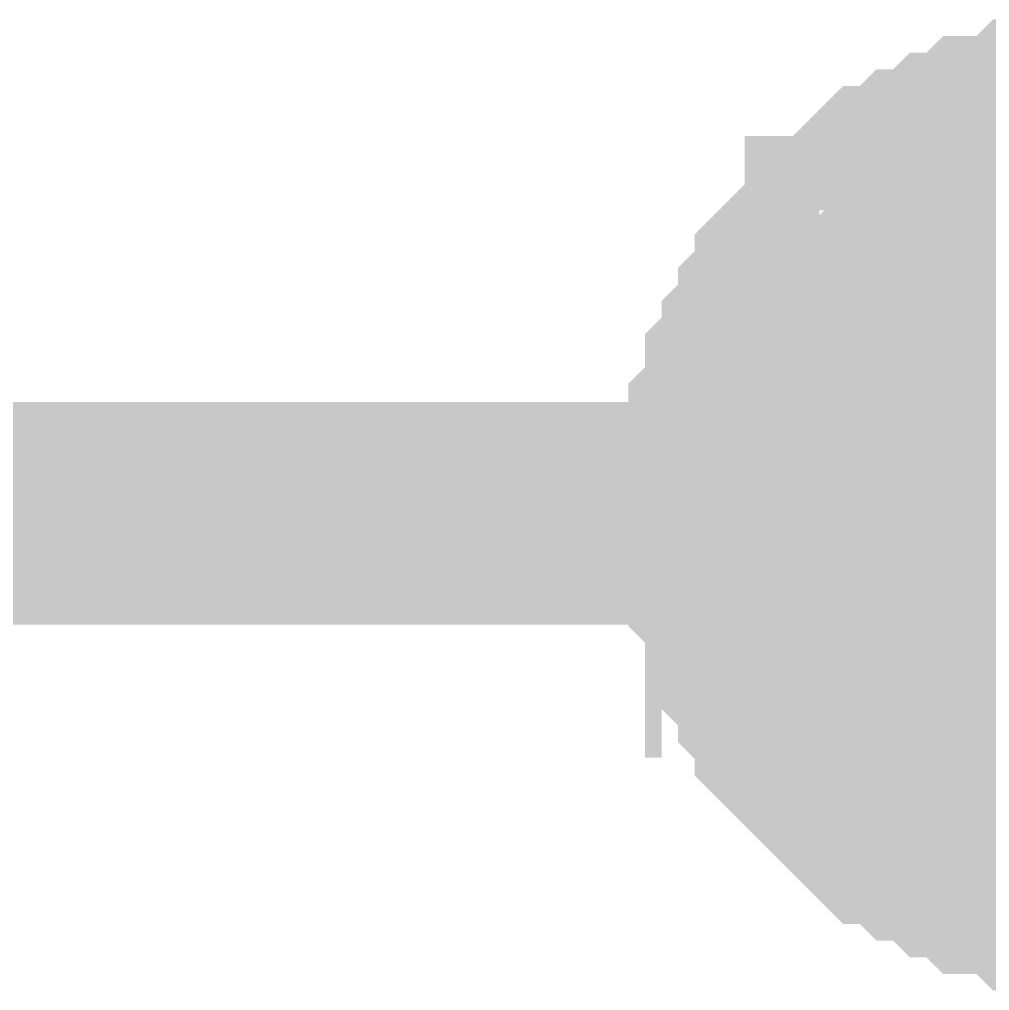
# Model space of a CAD drawing. Header units: inches. Extents: x 0 to 594, y 0 to 420.
# Drawn here: x 536.027 to 537.333, y 191.842 to 193.15 of the extents above; entities that cross this region are included whole.
import ezdxf

# ---------------------------------------------------------------- set-up
doc = ezdxf.new("R2010")
doc.units = ezdxf.units.IN
doc.layers.add('Sheet', color=255, linetype='Continuous')

msp = doc.modelspace()

# ---------------------------------------------------------------- linework, layer by layer
at = {"layer": 'Sheet'}
for points in [[(536.9966, 192.4851, 0.2997, 0.2997, 0), (536.9966, 192.5075, 0.2997, 0.2997, 0), (536.9966, 192.5299, 0.2997, 0.2997, 0), (536.9966, 192.5747, 0.2997, 0.2997, 0), (536.9966, 192.5971, 0.2997, 0.2997, 0), (537.019, 192.6195, 0.2997, 0.2997, 0), (537.019, 192.6419, 0.2997, 0.2997, 0), (537.019, 192.6642, 0.2997, 0.2997, 0), (537.0414, 192.6866, 0.2997, 0.2997, 0), (537.0414, 192.709, 0.2997, 0.2997, 0), (537.0638, 192.7314, 0.2997, 0.2997, 0), (537.0638, 192.7538, 0.2997, 0.2997, 0), (537.0862, 192.7762, 0.2997, 0.2997, 0), (537.0862, 192.7986, 0.2997, 0.2997, 0), (537.1086, 192.821, 0.2997, 0.2997, 0), (537.131, 192.8434, 0.2997, 0.2997, 0), (537.1534, 192.8434, 0.2997, 0.2997, 0), (537.1534, 192.8658, 0.2997, 0.2997, 0), (537.1758, 192.8882, 0.2997, 0.2997, 0), (537.1982, 192.9106, 0.2997, 0.2997, 0), (537.2206, 192.9106, 0.2997, 0.2997, 0), (537.243, 192.933, 0.2997, 0.2997, 0), (537.2654, 192.933, 0.2997, 0.2997, 0), (537.2878, 192.9554, 0.2997, 0.2997, 0), (537.3102, 192.9554, 0.2997, 0.2997, 0), (537.3326, 192.9778, 0.2997, 0.2997, 0), (537.355, 192.9778, 0.2997, 0.2997, 0), (537.3774, 192.9778, 0.2997, 0.2997, 0), (537.3998, 193.0002, 0.2997, 0.2997, 0), (537.4222, 193.0002, 0.2997, 0.2997, 0), (537.467, 193.0002, 0.2997, 0.2997, 0), (537.4894, 193.0002, 0.2997, 0.2997, 0)], [(536.9966, 192.4851, 0.2997, 0.2997, 0), (536.9966, 192.5075, 0.2997, 0.2997, 0), (536.9966, 192.5299, 0.2997, 0.2997, 0), (536.9966, 192.5747, 0.2997, 0.2997, 0), (536.9966, 192.5971, 0.2997, 0.2997, 0), (537.019, 192.6195, 0.2997, 0.2997, 0), (537.019, 192.6419, 0.2997, 0.2997, 0), (537.019, 192.6642, 0.2997, 0.2997, 0), (537.0414, 192.6866, 0.2997, 0.2997, 0), (537.0414, 192.709, 0.2997, 0.2997, 0), (537.0638, 192.7314, 0.2997, 0.2997, 0), (537.0638, 192.7538, 0.2997, 0.2997, 0), (537.0862, 192.7762, 0.2997, 0.2997, 0), (537.0862, 192.7986, 0.2997, 0.2997, 0), (537.1086, 192.821, 0.2997, 0.2997, 0), (537.131, 192.8434, 0.2997, 0.2997, 0), (537.1534, 192.8434, 0.2997, 0.2997, 0), (537.1534, 192.8658, 0.2997, 0.2997, 0), (537.1758, 192.8882, 0.2997, 0.2997, 0), (537.1982, 192.9106, 0.2997, 0.2997, 0), (537.2206, 192.9106, 0.2997, 0.2997, 0), (537.243, 192.933, 0.2997, 0.2997, 0), (537.2654, 192.933, 0.2997, 0.2997, 0), (537.2878, 192.9554, 0.2997, 0.2997, 0), (537.3102, 192.9554, 0.2997, 0.2997, 0), (537.3326, 192.9778, 0.2997, 0.2997, 0), (537.355, 192.9778, 0.2997, 0.2997, 0), (537.3774, 192.9778, 0.2997, 0.2997, 0), (537.3998, 193.0002, 0.2997, 0.2997, 0), (537.4222, 193.0002, 0.2997, 0.2997, 0), (537.467, 193.0002, 0.2997, 0.2997, 0), (537.4894, 193.0002, 0.2997, 0.2997, 0)], [(536.9966, 192.4851, 0.2997, 0.2997, 0), (536.9966, 192.5075, 0.2997, 0.2997, 0), (536.9966, 192.5299, 0.2997, 0.2997, 0), (536.9966, 192.5747, 0.2997, 0.2997, 0), (536.9966, 192.5971, 0.2997, 0.2997, 0), (537.019, 192.6195, 0.2997, 0.2997, 0), (537.019, 192.6419, 0.2997, 0.2997, 0), (537.019, 192.6642, 0.2997, 0.2997, 0), (537.0414, 192.6866, 0.2997, 0.2997, 0), (537.0414, 192.709, 0.2997, 0.2997, 0), (537.0638, 192.7314, 0.2997, 0.2997, 0), (537.0638, 192.7538, 0.2997, 0.2997, 0), (537.0862, 192.7762, 0.2997, 0.2997, 0), (537.0862, 192.7986, 0.2997, 0.2997, 0), (537.1086, 192.821, 0.2997, 0.2997, 0), (537.131, 192.8434, 0.2997, 0.2997, 0), (537.1534, 192.8434, 0.2997, 0.2997, 0), (537.1534, 192.8658, 0.2997, 0.2997, 0), (537.1758, 192.8882, 0.2997, 0.2997, 0), (537.1982, 192.9106, 0.2997, 0.2997, 0), (537.2206, 192.9106, 0.2997, 0.2997, 0), (537.243, 192.933, 0.2997, 0.2997, 0), (537.2654, 192.933, 0.2997, 0.2997, 0), (537.2878, 192.9554, 0.2997, 0.2997, 0), (537.3102, 192.9554, 0.2997, 0.2997, 0), (537.3326, 192.9778, 0.2997, 0.2997, 0), (537.355, 192.9778, 0.2997, 0.2997, 0), (537.3774, 192.9778, 0.2997, 0.2997, 0), (537.3998, 193.0002, 0.2997, 0.2997, 0), (537.4222, 193.0002, 0.2997, 0.2997, 0), (537.467, 193.0002, 0.2997, 0.2997, 0), (537.4894, 193.0002, 0.2997, 0.2997, 0)], [(536.9966, 192.4851, 0.2997, 0.2997, 0), (536.9966, 192.5075, 0.2997, 0.2997, 0), (536.9966, 192.5299, 0.2997, 0.2997, 0), (536.9966, 192.5747, 0.2997, 0.2997, 0), (536.9966, 192.5971, 0.2997, 0.2997, 0), (537.019, 192.6195, 0.2997, 0.2997, 0), (537.019, 192.6419, 0.2997, 0.2997, 0), (537.019, 192.6642, 0.2997, 0.2997, 0), (537.0414, 192.6866, 0.2997, 0.2997, 0), (537.0414, 192.709, 0.2997, 0.2997, 0), (537.0638, 192.7314, 0.2997, 0.2997, 0), (537.0638, 192.7538, 0.2997, 0.2997, 0), (537.0862, 192.7762, 0.2997, 0.2997, 0), (537.0862, 192.7986, 0.2997, 0.2997, 0), (537.1086, 192.821, 0.2997, 0.2997, 0), (537.131, 192.8434, 0.2997, 0.2997, 0), (537.1534, 192.8434, 0.2997, 0.2997, 0), (537.1534, 192.8658, 0.2997, 0.2997, 0), (537.1758, 192.8882, 0.2997, 0.2997, 0), (537.1982, 192.9106, 0.2997, 0.2997, 0), (537.2206, 192.9106, 0.2997, 0.2997, 0), (537.243, 192.933, 0.2997, 0.2997, 0), (537.2654, 192.933, 0.2997, 0.2997, 0), (537.2878, 192.9554, 0.2997, 0.2997, 0), (537.3102, 192.9554, 0.2997, 0.2997, 0), (537.3326, 192.9778, 0.2997, 0.2997, 0), (537.355, 192.9778, 0.2997, 0.2997, 0), (537.3774, 192.9778, 0.2997, 0.2997, 0), (537.3998, 193.0002, 0.2997, 0.2997, 0), (537.4222, 193.0002, 0.2997, 0.2997, 0), (537.467, 193.0002, 0.2997, 0.2997, 0), (537.4894, 193.0002, 0.2997, 0.2997, 0)], [(536.9966, 192.4851, 0.2997, 0.2997, 0), (536.9966, 192.5075, 0.2997, 0.2997, 0), (536.9966, 192.5299, 0.2997, 0.2997, 0), (536.9966, 192.5747, 0.2997, 0.2997, 0), (536.9966, 192.5971, 0.2997, 0.2997, 0), (537.019, 192.6195, 0.2997, 0.2997, 0), (537.019, 192.6419, 0.2997, 0.2997, 0), (537.019, 192.6642, 0.2997, 0.2997, 0), (537.0414, 192.6866, 0.2997, 0.2997, 0), (537.0414, 192.709, 0.2997, 0.2997, 0), (537.0638, 192.7314, 0.2997, 0.2997, 0), (537.0638, 192.7538, 0.2997, 0.2997, 0), (537.0862, 192.7762, 0.2997, 0.2997, 0), (537.0862, 192.7986, 0.2997, 0.2997, 0), (537.1086, 192.821, 0.2997, 0.2997, 0), (537.131, 192.8434, 0.2997, 0.2997, 0), (537.1534, 192.8434, 0.2997, 0.2997, 0), (537.1534, 192.8658, 0.2997, 0.2997, 0), (537.1758, 192.8882, 0.2997, 0.2997, 0), (537.1982, 192.9106, 0.2997, 0.2997, 0), (537.2206, 192.9106, 0.2997, 0.2997, 0), (537.243, 192.933, 0.2997, 0.2997, 0), (537.2654, 192.933, 0.2997, 0.2997, 0), (537.2878, 192.9554, 0.2997, 0.2997, 0), (537.3102, 192.9554, 0.2997, 0.2997, 0), (537.3326, 192.9778, 0.2997, 0.2997, 0), (537.355, 192.9778, 0.2997, 0.2997, 0), (537.3774, 192.9778, 0.2997, 0.2997, 0), (537.3998, 193.0002, 0.2997, 0.2997, 0), (537.4222, 193.0002, 0.2997, 0.2997, 0), (537.467, 193.0002, 0.2997, 0.2997, 0), (537.4894, 193.0002, 0.2997, 0.2997, 0)], [(536.9966, 192.4851, 0.2997, 0.2997, 0), (536.9966, 192.5075, 0.2997, 0.2997, 0), (536.9966, 192.5299, 0.2997, 0.2997, 0), (536.9966, 192.5747, 0.2997, 0.2997, 0), (536.9966, 192.5971, 0.2997, 0.2997, 0), (537.019, 192.6195, 0.2997, 0.2997, 0), (537.019, 192.6419, 0.2997, 0.2997, 0), (537.019, 192.6642, 0.2997, 0.2997, 0), (537.0414, 192.6866, 0.2997, 0.2997, 0), (537.0414, 192.709, 0.2997, 0.2997, 0), (537.0638, 192.7314, 0.2997, 0.2997, 0), (537.0638, 192.7538, 0.2997, 0.2997, 0), (537.0862, 192.7762, 0.2997, 0.2997, 0), (537.0862, 192.7986, 0.2997, 0.2997, 0), (537.1086, 192.821, 0.2997, 0.2997, 0), (537.131, 192.8434, 0.2997, 0.2997, 0), (537.1534, 192.8434, 0.2997, 0.2997, 0), (537.1534, 192.8658, 0.2997, 0.2997, 0), (537.1758, 192.8882, 0.2997, 0.2997, 0), (537.1982, 192.9106, 0.2997, 0.2997, 0), (537.2206, 192.9106, 0.2997, 0.2997, 0), (537.243, 192.933, 0.2997, 0.2997, 0), (537.2654, 192.933, 0.2997, 0.2997, 0), (537.2878, 192.9554, 0.2997, 0.2997, 0), (537.3102, 192.9554, 0.2997, 0.2997, 0), (537.3326, 192.9778, 0.2997, 0.2997, 0), (537.355, 192.9778, 0.2997, 0.2997, 0), (537.3774, 192.9778, 0.2997, 0.2997, 0), (537.3998, 193.0002, 0.2997, 0.2997, 0), (537.4222, 193.0002, 0.2997, 0.2997, 0), (537.467, 193.0002, 0.2997, 0.2997, 0), (537.4894, 193.0002, 0.2997, 0.2997, 0)], [(536.9966, 192.4851, 0.2997, 0.2997, 0), (536.9966, 192.5075, 0.2997, 0.2997, 0), (536.9966, 192.5299, 0.2997, 0.2997, 0), (536.9966, 192.5747, 0.2997, 0.2997, 0), (536.9966, 192.5971, 0.2997, 0.2997, 0), (537.019, 192.6195, 0.2997, 0.2997, 0), (537.019, 192.6419, 0.2997, 0.2997, 0), (537.019, 192.6642, 0.2997, 0.2997, 0), (537.0414, 192.6866, 0.2997, 0.2997, 0), (537.0414, 192.709, 0.2997, 0.2997, 0), (537.0638, 192.7314, 0.2997, 0.2997, 0), (537.0638, 192.7538, 0.2997, 0.2997, 0), (537.0862, 192.7762, 0.2997, 0.2997, 0), (537.0862, 192.7986, 0.2997, 0.2997, 0), (537.1086, 192.821, 0.2997, 0.2997, 0), (537.131, 192.8434, 0.2997, 0.2997, 0), (537.1534, 192.8434, 0.2997, 0.2997, 0), (537.1534, 192.8658, 0.2997, 0.2997, 0), (537.1758, 192.8882, 0.2997, 0.2997, 0), (537.1982, 192.9106, 0.2997, 0.2997, 0), (537.2206, 192.9106, 0.2997, 0.2997, 0), (537.243, 192.933, 0.2997, 0.2997, 0), (537.2654, 192.933, 0.2997, 0.2997, 0), (537.2878, 192.9554, 0.2997, 0.2997, 0), (537.3102, 192.9554, 0.2997, 0.2997, 0), (537.3326, 192.9778, 0.2997, 0.2997, 0), (537.355, 192.9778, 0.2997, 0.2997, 0), (537.3774, 192.9778, 0.2997, 0.2997, 0), (537.3998, 193.0002, 0.2997, 0.2997, 0), (537.4222, 193.0002, 0.2997, 0.2997, 0), (537.467, 193.0002, 0.2997, 0.2997, 0), (537.4894, 193.0002, 0.2997, 0.2997, 0)], [(536.9966, 192.4851, 0.2997, 0.2997, 0), (536.9966, 192.5075, 0.2997, 0.2997, 0), (536.9966, 192.5299, 0.2997, 0.2997, 0), (536.9966, 192.5747, 0.2997, 0.2997, 0), (536.9966, 192.5971, 0.2997, 0.2997, 0), (537.019, 192.6195, 0.2997, 0.2997, 0), (537.019, 192.6419, 0.2997, 0.2997, 0), (537.019, 192.6642, 0.2997, 0.2997, 0), (537.0414, 192.6866, 0.2997, 0.2997, 0), (537.0414, 192.709, 0.2997, 0.2997, 0), (537.0638, 192.7314, 0.2997, 0.2997, 0), (537.0638, 192.7538, 0.2997, 0.2997, 0), (537.0862, 192.7762, 0.2997, 0.2997, 0), (537.0862, 192.7986, 0.2997, 0.2997, 0), (537.1086, 192.821, 0.2997, 0.2997, 0), (537.131, 192.8434, 0.2997, 0.2997, 0), (537.1534, 192.8434, 0.2997, 0.2997, 0), (537.1534, 192.8658, 0.2997, 0.2997, 0), (537.1758, 192.8882, 0.2997, 0.2997, 0), (537.1982, 192.9106, 0.2997, 0.2997, 0), (537.2206, 192.9106, 0.2997, 0.2997, 0), (537.243, 192.933, 0.2997, 0.2997, 0), (537.2654, 192.933, 0.2997, 0.2997, 0), (537.2878, 192.9554, 0.2997, 0.2997, 0), (537.3102, 192.9554, 0.2997, 0.2997, 0), (537.3326, 192.9778, 0.2997, 0.2997, 0), (537.355, 192.9778, 0.2997, 0.2997, 0), (537.3774, 192.9778, 0.2997, 0.2997, 0), (537.3998, 193.0002, 0.2997, 0.2997, 0), (537.4222, 193.0002, 0.2997, 0.2997, 0), (537.467, 193.0002, 0.2997, 0.2997, 0), (537.4894, 193.0002, 0.2997, 0.2997, 0)], [(536.9966, 192.4851, 0.0991, 0.0991, 0), (536.9966, 192.5075, 0.0991, 0.0991, 0), (536.9966, 192.5299, 0.0991, 0.0991, 0), (536.9966, 192.5747, 0.0991, 0.0991, 0), (536.9966, 192.5971, 0.0991, 0.0991, 0), (537.019, 192.6195, 0.0991, 0.0991, 0), (537.019, 192.6419, 0.0991, 0.0991, 0), (537.019, 192.6642, 0.0991, 0.0991, 0), (537.0414, 192.6866, 0.0991, 0.0991, 0), (537.0414, 192.709, 0.0991, 0.0991, 0), (537.0638, 192.7314, 0.0991, 0.0991, 0), (537.0638, 192.7538, 0.0991, 0.0991, 0), (537.0862, 192.7762, 0.0991, 0.0991, 0), (537.0862, 192.7986, 0.0991, 0.0991, 0), (537.1086, 192.821, 0.0991, 0.0991, 0), (537.131, 192.8434, 0.0991, 0.0991, 0), (537.1534, 192.8434, 0.0991, 0.0991, 0), (537.1534, 192.8658, 0.0991, 0.0991, 0), (537.1758, 192.8882, 0.0991, 0.0991, 0), (537.1982, 192.9106, 0.0991, 0.0991, 0), (537.2206, 192.9106, 0.0991, 0.0991, 0), (537.243, 192.933, 0.0991, 0.0991, 0), (537.2654, 192.933, 0.0991, 0.0991, 0), (537.2878, 192.9554, 0.0991, 0.0991, 0), (537.3102, 192.9554, 0.0991, 0.0991, 0), (537.3326, 192.9778, 0.0991, 0.0991, 0), (537.355, 192.9778, 0.0991, 0.0991, 0), (537.3774, 192.9778, 0.0991, 0.0991, 0), (537.3998, 193.0002, 0.0991, 0.0991, 0)], [(536.9966, 192.4851, 0.0991, 0.0991, 0), (536.9966, 192.5075, 0.0991, 0.0991, 0), (536.9966, 192.5299, 0.0991, 0.0991, 0), (536.9966, 192.5747, 0.0991, 0.0991, 0), (536.9966, 192.5971, 0.0991, 0.0991, 0), (537.019, 192.6195, 0.0991, 0.0991, 0), (537.019, 192.6419, 0.0991, 0.0991, 0), (537.019, 192.6642, 0.0991, 0.0991, 0), (537.0414, 192.6866, 0.0991, 0.0991, 0), (537.0414, 192.709, 0.0991, 0.0991, 0), (537.0638, 192.7314, 0.0991, 0.0991, 0), (537.0638, 192.7538, 0.0991, 0.0991, 0), (537.0862, 192.7762, 0.0991, 0.0991, 0), (537.0862, 192.7986, 0.0991, 0.0991, 0), (537.1086, 192.821, 0.0991, 0.0991, 0), (537.131, 192.8434, 0.0991, 0.0991, 0), (537.1534, 192.8434, 0.0991, 0.0991, 0), (537.1534, 192.8658, 0.0991, 0.0991, 0), (537.1758, 192.8882, 0.0991, 0.0991, 0), (537.1982, 192.9106, 0.0991, 0.0991, 0), (537.2206, 192.9106, 0.0991, 0.0991, 0), (537.243, 192.933, 0.0991, 0.0991, 0), (537.2654, 192.933, 0.0991, 0.0991, 0), (537.2878, 192.9554, 0.0991, 0.0991, 0), (537.3102, 192.9554, 0.0991, 0.0991, 0), (537.3326, 192.9778, 0.0991, 0.0991, 0), (537.355, 192.9778, 0.0991, 0.0991, 0), (537.3774, 192.9778, 0.0991, 0.0991, 0), (537.3998, 193.0002, 0.0991, 0.0991, 0)], [(536.9966, 192.4851, 0.0991, 0.0991, 0), (536.9966, 192.5075, 0.0991, 0.0991, 0), (536.9966, 192.5299, 0.0991, 0.0991, 0), (536.9966, 192.5747, 0.0991, 0.0991, 0), (536.9966, 192.5971, 0.0991, 0.0991, 0), (537.019, 192.6195, 0.0991, 0.0991, 0), (537.019, 192.6419, 0.0991, 0.0991, 0), (537.019, 192.6642, 0.0991, 0.0991, 0), (537.0414, 192.6866, 0.0991, 0.0991, 0), (537.0414, 192.709, 0.0991, 0.0991, 0), (537.0638, 192.7314, 0.0991, 0.0991, 0), (537.0638, 192.7538, 0.0991, 0.0991, 0), (537.0862, 192.7762, 0.0991, 0.0991, 0), (537.0862, 192.7986, 0.0991, 0.0991, 0), (537.1086, 192.821, 0.0991, 0.0991, 0), (537.131, 192.8434, 0.0991, 0.0991, 0), (537.1534, 192.8434, 0.0991, 0.0991, 0), (537.1534, 192.8658, 0.0991, 0.0991, 0), (537.1758, 192.8882, 0.0991, 0.0991, 0), (537.1982, 192.9106, 0.0991, 0.0991, 0), (537.2206, 192.9106, 0.0991, 0.0991, 0), (537.243, 192.933, 0.0991, 0.0991, 0), (537.2654, 192.933, 0.0991, 0.0991, 0), (537.2878, 192.9554, 0.0991, 0.0991, 0), (537.3102, 192.9554, 0.0991, 0.0991, 0), (537.3326, 192.9778, 0.0991, 0.0991, 0), (537.355, 192.9778, 0.0991, 0.0991, 0), (537.3774, 192.9778, 0.0991, 0.0991, 0), (537.3998, 193.0002, 0.0991, 0.0991, 0)], [(536.9966, 192.4851, 0.0991, 0.0991, 0), (536.9966, 192.5075, 0.0991, 0.0991, 0), (536.9966, 192.5299, 0.0991, 0.0991, 0), (536.9966, 192.5747, 0.0991, 0.0991, 0), (536.9966, 192.5971, 0.0991, 0.0991, 0), (537.019, 192.6195, 0.0991, 0.0991, 0), (537.019, 192.6419, 0.0991, 0.0991, 0), (537.019, 192.6642, 0.0991, 0.0991, 0), (537.0414, 192.6866, 0.0991, 0.0991, 0), (537.0414, 192.709, 0.0991, 0.0991, 0), (537.0638, 192.7314, 0.0991, 0.0991, 0), (537.0638, 192.7538, 0.0991, 0.0991, 0), (537.0862, 192.7762, 0.0991, 0.0991, 0), (537.0862, 192.7986, 0.0991, 0.0991, 0), (537.1086, 192.821, 0.0991, 0.0991, 0), (537.131, 192.8434, 0.0991, 0.0991, 0), (537.1534, 192.8434, 0.0991, 0.0991, 0), (537.1534, 192.8658, 0.0991, 0.0991, 0), (537.1758, 192.8882, 0.0991, 0.0991, 0), (537.1982, 192.9106, 0.0991, 0.0991, 0), (537.2206, 192.9106, 0.0991, 0.0991, 0), (537.243, 192.933, 0.0991, 0.0991, 0), (537.2654, 192.933, 0.0991, 0.0991, 0), (537.2878, 192.9554, 0.0991, 0.0991, 0), (537.3102, 192.9554, 0.0991, 0.0991, 0), (537.3326, 192.9778, 0.0991, 0.0991, 0), (537.355, 192.9778, 0.0991, 0.0991, 0), (537.3774, 192.9778, 0.0991, 0.0991, 0), (537.3998, 193.0002, 0.0991, 0.0991, 0)], [(536.9966, 192.4851, 0.0991, 0.0991, 0), (536.9966, 192.5075, 0.0991, 0.0991, 0), (536.9966, 192.5299, 0.0991, 0.0991, 0), (536.9966, 192.5747, 0.0991, 0.0991, 0), (536.9966, 192.5971, 0.0991, 0.0991, 0), (537.019, 192.6195, 0.0991, 0.0991, 0), (537.019, 192.6419, 0.0991, 0.0991, 0), (537.019, 192.6642, 0.0991, 0.0991, 0), (537.0414, 192.6866, 0.0991, 0.0991, 0), (537.0414, 192.709, 0.0991, 0.0991, 0), (537.0638, 192.7314, 0.0991, 0.0991, 0), (537.0638, 192.7538, 0.0991, 0.0991, 0), (537.0862, 192.7762, 0.0991, 0.0991, 0), (537.0862, 192.7986, 0.0991, 0.0991, 0), (537.1086, 192.821, 0.0991, 0.0991, 0), (537.131, 192.8434, 0.0991, 0.0991, 0), (537.1534, 192.8434, 0.0991, 0.0991, 0), (537.1534, 192.8658, 0.0991, 0.0991, 0), (537.1758, 192.8882, 0.0991, 0.0991, 0), (537.1982, 192.9106, 0.0991, 0.0991, 0), (537.2206, 192.9106, 0.0991, 0.0991, 0), (537.243, 192.933, 0.0991, 0.0991, 0), (537.2654, 192.933, 0.0991, 0.0991, 0), (537.2878, 192.9554, 0.0991, 0.0991, 0), (537.3102, 192.9554, 0.0991, 0.0991, 0), (537.3326, 192.9778, 0.0991, 0.0991, 0), (537.355, 192.9778, 0.0991, 0.0991, 0), (537.3774, 192.9778, 0.0991, 0.0991, 0), (537.3998, 193.0002, 0.0991, 0.0991, 0)], [(536.9966, 192.4851, 0.0991, 0.0991, 0), (536.9966, 192.5075, 0.0991, 0.0991, 0), (536.9966, 192.5299, 0.0991, 0.0991, 0), (536.9966, 192.5747, 0.0991, 0.0991, 0), (536.9966, 192.5971, 0.0991, 0.0991, 0), (537.019, 192.6195, 0.0991, 0.0991, 0), (537.019, 192.6419, 0.0991, 0.0991, 0), (537.019, 192.6642, 0.0991, 0.0991, 0), (537.0414, 192.6866, 0.0991, 0.0991, 0), (537.0414, 192.709, 0.0991, 0.0991, 0), (537.0638, 192.7314, 0.0991, 0.0991, 0), (537.0638, 192.7538, 0.0991, 0.0991, 0), (537.0862, 192.7762, 0.0991, 0.0991, 0), (537.0862, 192.7986, 0.0991, 0.0991, 0), (537.1086, 192.821, 0.0991, 0.0991, 0), (537.131, 192.8434, 0.0991, 0.0991, 0), (537.1534, 192.8434, 0.0991, 0.0991, 0), (537.1534, 192.8658, 0.0991, 0.0991, 0), (537.1758, 192.8882, 0.0991, 0.0991, 0), (537.1982, 192.9106, 0.0991, 0.0991, 0), (537.2206, 192.9106, 0.0991, 0.0991, 0), (537.243, 192.933, 0.0991, 0.0991, 0), (537.2654, 192.933, 0.0991, 0.0991, 0), (537.2878, 192.9554, 0.0991, 0.0991, 0), (537.3102, 192.9554, 0.0991, 0.0991, 0), (537.3326, 192.9778, 0.0991, 0.0991, 0), (537.355, 192.9778, 0.0991, 0.0991, 0), (537.3774, 192.9778, 0.0991, 0.0991, 0), (537.3998, 193.0002, 0.0991, 0.0991, 0)], [(536.9966, 192.4851, 0.0991, 0.0991, 0), (536.9966, 192.5075, 0.0991, 0.0991, 0), (536.9966, 192.5299, 0.0991, 0.0991, 0), (536.9966, 192.5747, 0.0991, 0.0991, 0), (536.9966, 192.5971, 0.0991, 0.0991, 0), (537.019, 192.6195, 0.0991, 0.0991, 0), (537.019, 192.6419, 0.0991, 0.0991, 0), (537.019, 192.6642, 0.0991, 0.0991, 0), (537.0414, 192.6866, 0.0991, 0.0991, 0), (537.0414, 192.709, 0.0991, 0.0991, 0), (537.0638, 192.7314, 0.0991, 0.0991, 0), (537.0638, 192.7538, 0.0991, 0.0991, 0), (537.0862, 192.7762, 0.0991, 0.0991, 0), (537.0862, 192.7986, 0.0991, 0.0991, 0), (537.1086, 192.821, 0.0991, 0.0991, 0), (537.131, 192.8434, 0.0991, 0.0991, 0), (537.1534, 192.8434, 0.0991, 0.0991, 0), (537.1534, 192.8658, 0.0991, 0.0991, 0), (537.1758, 192.8882, 0.0991, 0.0991, 0), (537.1982, 192.9106, 0.0991, 0.0991, 0), (537.2206, 192.9106, 0.0991, 0.0991, 0), (537.243, 192.933, 0.0991, 0.0991, 0), (537.2654, 192.933, 0.0991, 0.0991, 0), (537.2878, 192.9554, 0.0991, 0.0991, 0), (537.3102, 192.9554, 0.0991, 0.0991, 0), (537.3326, 192.9778, 0.0991, 0.0991, 0), (537.355, 192.9778, 0.0991, 0.0991, 0), (537.3774, 192.9778, 0.0991, 0.0991, 0), (537.3998, 193.0002, 0.0991, 0.0991, 0)], [(536.9966, 192.4851, 0.0991, 0.0991, 0), (536.9966, 192.5075, 0.0991, 0.0991, 0), (536.9966, 192.5299, 0.0991, 0.0991, 0), (536.9966, 192.5747, 0.0991, 0.0991, 0), (536.9966, 192.5971, 0.0991, 0.0991, 0), (537.019, 192.6195, 0.0991, 0.0991, 0), (537.019, 192.6419, 0.0991, 0.0991, 0), (537.019, 192.6642, 0.0991, 0.0991, 0), (537.0414, 192.6866, 0.0991, 0.0991, 0), (537.0414, 192.709, 0.0991, 0.0991, 0), (537.0638, 192.7314, 0.0991, 0.0991, 0), (537.0638, 192.7538, 0.0991, 0.0991, 0), (537.0862, 192.7762, 0.0991, 0.0991, 0), (537.0862, 192.7986, 0.0991, 0.0991, 0), (537.1086, 192.821, 0.0991, 0.0991, 0), (537.131, 192.8434, 0.0991, 0.0991, 0), (537.1534, 192.8434, 0.0991, 0.0991, 0), (537.1534, 192.8658, 0.0991, 0.0991, 0), (537.1758, 192.8882, 0.0991, 0.0991, 0), (537.1982, 192.9106, 0.0991, 0.0991, 0), (537.2206, 192.9106, 0.0991, 0.0991, 0), (537.243, 192.933, 0.0991, 0.0991, 0), (537.2654, 192.933, 0.0991, 0.0991, 0), (537.2878, 192.9554, 0.0991, 0.0991, 0), (537.3102, 192.9554, 0.0991, 0.0991, 0), (537.3326, 192.9778, 0.0991, 0.0991, 0), (537.355, 192.9778, 0.0991, 0.0991, 0), (537.3774, 192.9778, 0.0991, 0.0991, 0), (537.3998, 193.0002, 0.0991, 0.0991, 0)], [(530.0084, 192.4851, 0.2997, 0.2997, 0), (537.5118, 192.4851, 0.2997, 0.2997, 0), (550.01, 192.4851, 0.2997, 0.2997, 0), (562.5081, 192.4851, 0.2997, 0.2997, 0)], [(537.4894, 191.9923, 0.2997, 0.2997, 0), (537.467, 191.9923, 0.2997, 0.2997, 0), (537.4222, 191.9923, 0.2997, 0.2997, 0), (537.3998, 191.9923, 0.2997, 0.2997, 0), (537.3774, 192.0147, 0.2997, 0.2997, 0), (537.355, 192.0147, 0.2997, 0.2997, 0), (537.3326, 192.0147, 0.2997, 0.2997, 0), (537.3102, 192.0371, 0.2997, 0.2997, 0), (537.2878, 192.0371, 0.2997, 0.2997, 0), (537.2654, 192.0595, 0.2997, 0.2997, 0), (537.243, 192.0595, 0.2997, 0.2997, 0), (537.2206, 192.0819, 0.2997, 0.2997, 0), (537.1982, 192.0819, 0.2997, 0.2997, 0), (537.1758, 192.1043, 0.2997, 0.2997, 0), (537.1534, 192.1267, 0.2997, 0.2997, 0), (537.1534, 192.1267, 0.2997, 0.2997, 0), (537.131, 192.1491, 0.2997, 0.2997, 0), (537.1086, 192.1715, 0.2997, 0.2997, 0), (537.0862, 192.1939, 0.2997, 0.2997, 0), (537.0862, 192.2163, 0.2997, 0.2997, 0), (537.0638, 192.2387, 0.2997, 0.2997, 0), (537.0638, 192.2611, 0.2997, 0.2997, 0), (537.0414, 192.2835, 0.2997, 0.2997, 0), (537.0414, 192.3059, 0.2997, 0.2997, 0), (537.019, 192.3059, 0.2997, 0.2997, 0), (537.019, 192.3507, 0.2997, 0.2997, 0), (537.019, 192.3731, 0.2997, 0.2997, 0), (536.9966, 192.3955, 0.2997, 0.2997, 0), (536.9966, 192.4179, 0.2997, 0.2997, 0), (536.9966, 192.4403, 0.2997, 0.2997, 0), (536.9966, 192.4627, 0.2997, 0.2997, 0), (536.9966, 192.4851, 0.2997, 0.2997, 0)], [(536.9966, 192.4851, 0.2997, 0.2997, 0), (536.9966, 192.4851, 0.2997, 0.2997, 0)], [(537.4894, 191.9923, 0.2997, 0.2997, 0), (537.467, 191.9923, 0.2997, 0.2997, 0), (537.4222, 191.9923, 0.2997, 0.2997, 0), (537.3998, 191.9923, 0.2997, 0.2997, 0), (537.3774, 192.0147, 0.2997, 0.2997, 0), (537.355, 192.0147, 0.2997, 0.2997, 0), (537.3326, 192.0147, 0.2997, 0.2997, 0), (537.3102, 192.0371, 0.2997, 0.2997, 0), (537.2878, 192.0371, 0.2997, 0.2997, 0), (537.2654, 192.0595, 0.2997, 0.2997, 0), (537.243, 192.0595, 0.2997, 0.2997, 0), (537.2206, 192.0819, 0.2997, 0.2997, 0), (537.1982, 192.0819, 0.2997, 0.2997, 0), (537.1758, 192.1043, 0.2997, 0.2997, 0), (537.1534, 192.1267, 0.2997, 0.2997, 0), (537.1534, 192.1267, 0.2997, 0.2997, 0), (537.131, 192.1491, 0.2997, 0.2997, 0), (537.1086, 192.1715, 0.2997, 0.2997, 0), (537.0862, 192.1939, 0.2997, 0.2997, 0), (537.0862, 192.2163, 0.2997, 0.2997, 0), (537.0638, 192.2387, 0.2997, 0.2997, 0), (537.0638, 192.2611, 0.2997, 0.2997, 0), (537.0414, 192.2835, 0.2997, 0.2997, 0), (537.0414, 192.3059, 0.2997, 0.2997, 0), (537.019, 192.3059, 0.2997, 0.2997, 0), (537.019, 192.3507, 0.2997, 0.2997, 0), (537.019, 192.3731, 0.2997, 0.2997, 0), (536.9966, 192.3955, 0.2997, 0.2997, 0), (536.9966, 192.4179, 0.2997, 0.2997, 0), (536.9966, 192.4403, 0.2997, 0.2997, 0), (536.9966, 192.4627, 0.2997, 0.2997, 0), (536.9966, 192.4851, 0.2997, 0.2997, 0)], [(536.9966, 192.4851, 0.2997, 0.2997, 0), (536.9966, 192.4851, 0.2997, 0.2997, 0)], [(537.4894, 191.9923, 0.2997, 0.2997, 0), (537.467, 191.9923, 0.2997, 0.2997, 0), (537.4222, 191.9923, 0.2997, 0.2997, 0), (537.3998, 191.9923, 0.2997, 0.2997, 0), (537.3774, 192.0147, 0.2997, 0.2997, 0), (537.355, 192.0147, 0.2997, 0.2997, 0), (537.3326, 192.0147, 0.2997, 0.2997, 0), (537.3102, 192.0371, 0.2997, 0.2997, 0), (537.2878, 192.0371, 0.2997, 0.2997, 0), (537.2654, 192.0595, 0.2997, 0.2997, 0), (537.243, 192.0595, 0.2997, 0.2997, 0), (537.2206, 192.0819, 0.2997, 0.2997, 0), (537.1982, 192.0819, 0.2997, 0.2997, 0), (537.1758, 192.1043, 0.2997, 0.2997, 0), (537.1534, 192.1267, 0.2997, 0.2997, 0), (537.1534, 192.1267, 0.2997, 0.2997, 0), (537.131, 192.1491, 0.2997, 0.2997, 0), (537.1086, 192.1715, 0.2997, 0.2997, 0), (537.0862, 192.1939, 0.2997, 0.2997, 0), (537.0862, 192.2163, 0.2997, 0.2997, 0), (537.0638, 192.2387, 0.2997, 0.2997, 0), (537.0638, 192.2611, 0.2997, 0.2997, 0), (537.0414, 192.2835, 0.2997, 0.2997, 0), (537.0414, 192.3059, 0.2997, 0.2997, 0), (537.019, 192.3059, 0.2997, 0.2997, 0), (537.019, 192.3507, 0.2997, 0.2997, 0), (537.019, 192.3731, 0.2997, 0.2997, 0), (536.9966, 192.3955, 0.2997, 0.2997, 0), (536.9966, 192.4179, 0.2997, 0.2997, 0), (536.9966, 192.4403, 0.2997, 0.2997, 0), (536.9966, 192.4627, 0.2997, 0.2997, 0), (536.9966, 192.4851, 0.2997, 0.2997, 0)], [(536.9966, 192.4851, 0.2997, 0.2997, 0), (536.9966, 192.4851, 0.2997, 0.2997, 0)], [(537.4894, 191.9923, 0.2997, 0.2997, 0), (537.467, 191.9923, 0.2997, 0.2997, 0), (537.4222, 191.9923, 0.2997, 0.2997, 0), (537.3998, 191.9923, 0.2997, 0.2997, 0), (537.3774, 192.0147, 0.2997, 0.2997, 0), (537.355, 192.0147, 0.2997, 0.2997, 0), (537.3326, 192.0147, 0.2997, 0.2997, 0), (537.3102, 192.0371, 0.2997, 0.2997, 0), (537.2878, 192.0371, 0.2997, 0.2997, 0), (537.2654, 192.0595, 0.2997, 0.2997, 0), (537.243, 192.0595, 0.2997, 0.2997, 0), (537.2206, 192.0819, 0.2997, 0.2997, 0), (537.1982, 192.0819, 0.2997, 0.2997, 0), (537.1758, 192.1043, 0.2997, 0.2997, 0), (537.1534, 192.1267, 0.2997, 0.2997, 0), (537.1534, 192.1267, 0.2997, 0.2997, 0), (537.131, 192.1491, 0.2997, 0.2997, 0), (537.1086, 192.1715, 0.2997, 0.2997, 0), (537.0862, 192.1939, 0.2997, 0.2997, 0), (537.0862, 192.2163, 0.2997, 0.2997, 0), (537.0638, 192.2387, 0.2997, 0.2997, 0), (537.0638, 192.2611, 0.2997, 0.2997, 0), (537.0414, 192.2835, 0.2997, 0.2997, 0), (537.0414, 192.3059, 0.2997, 0.2997, 0), (537.019, 192.3059, 0.2997, 0.2997, 0), (537.019, 192.3507, 0.2997, 0.2997, 0), (537.019, 192.3731, 0.2997, 0.2997, 0), (536.9966, 192.3955, 0.2997, 0.2997, 0), (536.9966, 192.4179, 0.2997, 0.2997, 0), (536.9966, 192.4403, 0.2997, 0.2997, 0), (536.9966, 192.4627, 0.2997, 0.2997, 0), (536.9966, 192.4851, 0.2997, 0.2997, 0)], [(536.9966, 192.4851, 0.2997, 0.2997, 0), (536.9966, 192.4851, 0.2997, 0.2997, 0)], [(537.4894, 191.9923, 0.2997, 0.2997, 0), (537.467, 191.9923, 0.2997, 0.2997, 0), (537.4222, 191.9923, 0.2997, 0.2997, 0), (537.3998, 191.9923, 0.2997, 0.2997, 0), (537.3774, 192.0147, 0.2997, 0.2997, 0), (537.355, 192.0147, 0.2997, 0.2997, 0), (537.3326, 192.0147, 0.2997, 0.2997, 0), (537.3102, 192.0371, 0.2997, 0.2997, 0), (537.2878, 192.0371, 0.2997, 0.2997, 0), (537.2654, 192.0595, 0.2997, 0.2997, 0), (537.243, 192.0595, 0.2997, 0.2997, 0), (537.2206, 192.0819, 0.2997, 0.2997, 0), (537.1982, 192.0819, 0.2997, 0.2997, 0), (537.1758, 192.1043, 0.2997, 0.2997, 0), (537.1534, 192.1267, 0.2997, 0.2997, 0), (537.1534, 192.1267, 0.2997, 0.2997, 0), (537.131, 192.1491, 0.2997, 0.2997, 0), (537.1086, 192.1715, 0.2997, 0.2997, 0), (537.0862, 192.1939, 0.2997, 0.2997, 0), (537.0862, 192.2163, 0.2997, 0.2997, 0), (537.0638, 192.2387, 0.2997, 0.2997, 0), (537.0638, 192.2611, 0.2997, 0.2997, 0), (537.0414, 192.2835, 0.2997, 0.2997, 0), (537.0414, 192.3059, 0.2997, 0.2997, 0), (537.019, 192.3059, 0.2997, 0.2997, 0), (537.019, 192.3507, 0.2997, 0.2997, 0), (537.019, 192.3731, 0.2997, 0.2997, 0), (536.9966, 192.3955, 0.2997, 0.2997, 0), (536.9966, 192.4179, 0.2997, 0.2997, 0), (536.9966, 192.4403, 0.2997, 0.2997, 0), (536.9966, 192.4627, 0.2997, 0.2997, 0), (536.9966, 192.4851, 0.2997, 0.2997, 0)], [(536.9966, 192.4851, 0.2997, 0.2997, 0), (536.9966, 192.4851, 0.2997, 0.2997, 0)], [(537.4894, 191.9923, 0.2997, 0.2997, 0), (537.467, 191.9923, 0.2997, 0.2997, 0), (537.4222, 191.9923, 0.2997, 0.2997, 0), (537.3998, 191.9923, 0.2997, 0.2997, 0), (537.3774, 192.0147, 0.2997, 0.2997, 0), (537.355, 192.0147, 0.2997, 0.2997, 0), (537.3326, 192.0147, 0.2997, 0.2997, 0), (537.3102, 192.0371, 0.2997, 0.2997, 0), (537.2878, 192.0371, 0.2997, 0.2997, 0), (537.2654, 192.0595, 0.2997, 0.2997, 0), (537.243, 192.0595, 0.2997, 0.2997, 0), (537.2206, 192.0819, 0.2997, 0.2997, 0), (537.1982, 192.0819, 0.2997, 0.2997, 0), (537.1758, 192.1043, 0.2997, 0.2997, 0), (537.1534, 192.1267, 0.2997, 0.2997, 0), (537.1534, 192.1267, 0.2997, 0.2997, 0), (537.131, 192.1491, 0.2997, 0.2997, 0), (537.1086, 192.1715, 0.2997, 0.2997, 0), (537.0862, 192.1939, 0.2997, 0.2997, 0), (537.0862, 192.2163, 0.2997, 0.2997, 0), (537.0638, 192.2387, 0.2997, 0.2997, 0), (537.0638, 192.2611, 0.2997, 0.2997, 0), (537.0414, 192.2835, 0.2997, 0.2997, 0), (537.0414, 192.3059, 0.2997, 0.2997, 0), (537.019, 192.3059, 0.2997, 0.2997, 0), (537.019, 192.3507, 0.2997, 0.2997, 0), (537.019, 192.3731, 0.2997, 0.2997, 0), (536.9966, 192.3955, 0.2997, 0.2997, 0), (536.9966, 192.4179, 0.2997, 0.2997, 0), (536.9966, 192.4403, 0.2997, 0.2997, 0), (536.9966, 192.4627, 0.2997, 0.2997, 0), (536.9966, 192.4851, 0.2997, 0.2997, 0)], [(536.9966, 192.4851, 0.2997, 0.2997, 0), (536.9966, 192.4851, 0.2997, 0.2997, 0)], [(537.4894, 191.9923, 0.2997, 0.2997, 0), (537.467, 191.9923, 0.2997, 0.2997, 0), (537.4222, 191.9923, 0.2997, 0.2997, 0), (537.3998, 191.9923, 0.2997, 0.2997, 0), (537.3774, 192.0147, 0.2997, 0.2997, 0), (537.355, 192.0147, 0.2997, 0.2997, 0), (537.3326, 192.0147, 0.2997, 0.2997, 0), (537.3102, 192.0371, 0.2997, 0.2997, 0), (537.2878, 192.0371, 0.2997, 0.2997, 0), (537.2654, 192.0595, 0.2997, 0.2997, 0), (537.243, 192.0595, 0.2997, 0.2997, 0), (537.2206, 192.0819, 0.2997, 0.2997, 0), (537.1982, 192.0819, 0.2997, 0.2997, 0), (537.1758, 192.1043, 0.2997, 0.2997, 0), (537.1534, 192.1267, 0.2997, 0.2997, 0), (537.1534, 192.1267, 0.2997, 0.2997, 0), (537.131, 192.1491, 0.2997, 0.2997, 0), (537.1086, 192.1715, 0.2997, 0.2997, 0), (537.0862, 192.1939, 0.2997, 0.2997, 0), (537.0862, 192.2163, 0.2997, 0.2997, 0), (537.0638, 192.2387, 0.2997, 0.2997, 0), (537.0638, 192.2611, 0.2997, 0.2997, 0), (537.0414, 192.2835, 0.2997, 0.2997, 0), (537.0414, 192.3059, 0.2997, 0.2997, 0), (537.019, 192.3059, 0.2997, 0.2997, 0), (537.019, 192.3507, 0.2997, 0.2997, 0), (537.019, 192.3731, 0.2997, 0.2997, 0), (536.9966, 192.3955, 0.2997, 0.2997, 0), (536.9966, 192.4179, 0.2997, 0.2997, 0), (536.9966, 192.4403, 0.2997, 0.2997, 0), (536.9966, 192.4627, 0.2997, 0.2997, 0), (536.9966, 192.4851, 0.2997, 0.2997, 0)], [(536.9966, 192.4851, 0.2997, 0.2997, 0), (536.9966, 192.4851, 0.2997, 0.2997, 0)], [(537.4894, 191.9923, 0.2997, 0.2997, 0), (537.467, 191.9923, 0.2997, 0.2997, 0), (537.4222, 191.9923, 0.2997, 0.2997, 0), (537.3998, 191.9923, 0.2997, 0.2997, 0), (537.3774, 192.0147, 0.2997, 0.2997, 0), (537.355, 192.0147, 0.2997, 0.2997, 0), (537.3326, 192.0147, 0.2997, 0.2997, 0), (537.3102, 192.0371, 0.2997, 0.2997, 0), (537.2878, 192.0371, 0.2997, 0.2997, 0), (537.2654, 192.0595, 0.2997, 0.2997, 0), (537.243, 192.0595, 0.2997, 0.2997, 0), (537.2206, 192.0819, 0.2997, 0.2997, 0), (537.1982, 192.0819, 0.2997, 0.2997, 0), (537.1758, 192.1043, 0.2997, 0.2997, 0), (537.1534, 192.1267, 0.2997, 0.2997, 0), (537.1534, 192.1267, 0.2997, 0.2997, 0), (537.131, 192.1491, 0.2997, 0.2997, 0), (537.1086, 192.1715, 0.2997, 0.2997, 0), (537.0862, 192.1939, 0.2997, 0.2997, 0), (537.0862, 192.2163, 0.2997, 0.2997, 0), (537.0638, 192.2387, 0.2997, 0.2997, 0), (537.0638, 192.2611, 0.2997, 0.2997, 0), (537.0414, 192.2835, 0.2997, 0.2997, 0), (537.0414, 192.3059, 0.2997, 0.2997, 0), (537.019, 192.3059, 0.2997, 0.2997, 0), (537.019, 192.3507, 0.2997, 0.2997, 0), (537.019, 192.3731, 0.2997, 0.2997, 0), (536.9966, 192.3955, 0.2997, 0.2997, 0), (536.9966, 192.4179, 0.2997, 0.2997, 0), (536.9966, 192.4403, 0.2997, 0.2997, 0), (536.9966, 192.4627, 0.2997, 0.2997, 0), (536.9966, 192.4851, 0.2997, 0.2997, 0)], [(536.9966, 192.4851, 0.2997, 0.2997, 0), (536.9966, 192.4851, 0.2997, 0.2997, 0)], [(537.3998, 191.9923, 0.0991, 0.0991, 0), (537.3774, 192.0147, 0.0991, 0.0991, 0), (537.355, 192.0147, 0.0991, 0.0991, 0), (537.3326, 192.0147, 0.0991, 0.0991, 0), (537.3102, 192.0371, 0.0991, 0.0991, 0), (537.2878, 192.0371, 0.0991, 0.0991, 0), (537.2654, 192.0595, 0.0991, 0.0991, 0), (537.243, 192.0595, 0.0991, 0.0991, 0), (537.2206, 192.0819, 0.0991, 0.0991, 0), (537.1982, 192.0819, 0.0991, 0.0991, 0), (537.1758, 192.1043, 0.0991, 0.0991, 0), (537.1534, 192.1267, 0.0991, 0.0991, 0), (537.1534, 192.1267, 0.0991, 0.0991, 0), (537.131, 192.1491, 0.0991, 0.0991, 0), (537.1086, 192.1715, 0.0991, 0.0991, 0), (537.0862, 192.1939, 0.0991, 0.0991, 0), (537.0862, 192.2163, 0.0991, 0.0991, 0), (537.0638, 192.2387, 0.0991, 0.0991, 0), (537.0638, 192.2611, 0.0991, 0.0991, 0), (537.0414, 192.2835, 0.0991, 0.0991, 0), (537.0414, 192.3059, 0.0991, 0.0991, 0), (537.019, 192.3059, 0.0991, 0.0991, 0), (537.019, 192.3507, 0.0991, 0.0991, 0), (537.019, 192.3731, 0.0991, 0.0991, 0), (536.9966, 192.3955, 0.0991, 0.0991, 0), (536.9966, 192.4179, 0.0991, 0.0991, 0), (536.9966, 192.4403, 0.0991, 0.0991, 0), (536.9966, 192.4627, 0.0991, 0.0991, 0), (536.9966, 192.4851, 0.0991, 0.0991, 0)], [(536.9966, 192.4851, 0.0991, 0.0991, 0), (536.9966, 192.4851, 0.0991, 0.0991, 0)], [(537.3998, 191.9923, 0.0991, 0.0991, 0), (537.3774, 192.0147, 0.0991, 0.0991, 0), (537.355, 192.0147, 0.0991, 0.0991, 0), (537.3326, 192.0147, 0.0991, 0.0991, 0), (537.3102, 192.0371, 0.0991, 0.0991, 0), (537.2878, 192.0371, 0.0991, 0.0991, 0), (537.2654, 192.0595, 0.0991, 0.0991, 0), (537.243, 192.0595, 0.0991, 0.0991, 0), (537.2206, 192.0819, 0.0991, 0.0991, 0), (537.1982, 192.0819, 0.0991, 0.0991, 0), (537.1758, 192.1043, 0.0991, 0.0991, 0), (537.1534, 192.1267, 0.0991, 0.0991, 0), (537.1534, 192.1267, 0.0991, 0.0991, 0), (537.131, 192.1491, 0.0991, 0.0991, 0), (537.1086, 192.1715, 0.0991, 0.0991, 0), (537.0862, 192.1939, 0.0991, 0.0991, 0), (537.0862, 192.2163, 0.0991, 0.0991, 0), (537.0638, 192.2387, 0.0991, 0.0991, 0), (537.0638, 192.2611, 0.0991, 0.0991, 0), (537.0414, 192.2835, 0.0991, 0.0991, 0), (537.0414, 192.3059, 0.0991, 0.0991, 0), (537.019, 192.3059, 0.0991, 0.0991, 0), (537.019, 192.3507, 0.0991, 0.0991, 0), (537.019, 192.3731, 0.0991, 0.0991, 0), (536.9966, 192.3955, 0.0991, 0.0991, 0), (536.9966, 192.4179, 0.0991, 0.0991, 0), (536.9966, 192.4403, 0.0991, 0.0991, 0), (536.9966, 192.4627, 0.0991, 0.0991, 0), (536.9966, 192.4851, 0.0991, 0.0991, 0)], [(536.9966, 192.4851, 0.0991, 0.0991, 0), (536.9966, 192.4851, 0.0991, 0.0991, 0)], [(537.3998, 191.9923, 0.0991, 0.0991, 0), (537.3774, 192.0147, 0.0991, 0.0991, 0), (537.355, 192.0147, 0.0991, 0.0991, 0), (537.3326, 192.0147, 0.0991, 0.0991, 0), (537.3102, 192.0371, 0.0991, 0.0991, 0), (537.2878, 192.0371, 0.0991, 0.0991, 0), (537.2654, 192.0595, 0.0991, 0.0991, 0), (537.243, 192.0595, 0.0991, 0.0991, 0), (537.2206, 192.0819, 0.0991, 0.0991, 0), (537.1982, 192.0819, 0.0991, 0.0991, 0), (537.1758, 192.1043, 0.0991, 0.0991, 0), (537.1534, 192.1267, 0.0991, 0.0991, 0), (537.1534, 192.1267, 0.0991, 0.0991, 0), (537.131, 192.1491, 0.0991, 0.0991, 0), (537.1086, 192.1715, 0.0991, 0.0991, 0), (537.0862, 192.1939, 0.0991, 0.0991, 0), (537.0862, 192.2163, 0.0991, 0.0991, 0), (537.0638, 192.2387, 0.0991, 0.0991, 0), (537.0638, 192.2611, 0.0991, 0.0991, 0), (537.0414, 192.2835, 0.0991, 0.0991, 0), (537.0414, 192.3059, 0.0991, 0.0991, 0), (537.019, 192.3059, 0.0991, 0.0991, 0), (537.019, 192.3507, 0.0991, 0.0991, 0), (537.019, 192.3731, 0.0991, 0.0991, 0), (536.9966, 192.3955, 0.0991, 0.0991, 0), (536.9966, 192.4179, 0.0991, 0.0991, 0), (536.9966, 192.4403, 0.0991, 0.0991, 0), (536.9966, 192.4627, 0.0991, 0.0991, 0), (536.9966, 192.4851, 0.0991, 0.0991, 0)], [(536.9966, 192.4851, 0.0991, 0.0991, 0), (536.9966, 192.4851, 0.0991, 0.0991, 0)], [(537.3998, 191.9923, 0.0991, 0.0991, 0), (537.3774, 192.0147, 0.0991, 0.0991, 0), (537.355, 192.0147, 0.0991, 0.0991, 0), (537.3326, 192.0147, 0.0991, 0.0991, 0), (537.3102, 192.0371, 0.0991, 0.0991, 0), (537.2878, 192.0371, 0.0991, 0.0991, 0), (537.2654, 192.0595, 0.0991, 0.0991, 0), (537.243, 192.0595, 0.0991, 0.0991, 0), (537.2206, 192.0819, 0.0991, 0.0991, 0), (537.1982, 192.0819, 0.0991, 0.0991, 0), (537.1758, 192.1043, 0.0991, 0.0991, 0), (537.1534, 192.1267, 0.0991, 0.0991, 0), (537.1534, 192.1267, 0.0991, 0.0991, 0), (537.131, 192.1491, 0.0991, 0.0991, 0), (537.1086, 192.1715, 0.0991, 0.0991, 0), (537.0862, 192.1939, 0.0991, 0.0991, 0), (537.0862, 192.2163, 0.0991, 0.0991, 0), (537.0638, 192.2387, 0.0991, 0.0991, 0), (537.0638, 192.2611, 0.0991, 0.0991, 0), (537.0414, 192.2835, 0.0991, 0.0991, 0), (537.0414, 192.3059, 0.0991, 0.0991, 0), (537.019, 192.3059, 0.0991, 0.0991, 0), (537.019, 192.3507, 0.0991, 0.0991, 0), (537.019, 192.3731, 0.0991, 0.0991, 0), (536.9966, 192.3955, 0.0991, 0.0991, 0), (536.9966, 192.4179, 0.0991, 0.0991, 0), (536.9966, 192.4403, 0.0991, 0.0991, 0), (536.9966, 192.4627, 0.0991, 0.0991, 0), (536.9966, 192.4851, 0.0991, 0.0991, 0)], [(536.9966, 192.4851, 0.0991, 0.0991, 0), (536.9966, 192.4851, 0.0991, 0.0991, 0)], [(537.3998, 191.9923, 0.0991, 0.0991, 0), (537.3774, 192.0147, 0.0991, 0.0991, 0), (537.355, 192.0147, 0.0991, 0.0991, 0), (537.3326, 192.0147, 0.0991, 0.0991, 0), (537.3102, 192.0371, 0.0991, 0.0991, 0), (537.2878, 192.0371, 0.0991, 0.0991, 0), (537.2654, 192.0595, 0.0991, 0.0991, 0), (537.243, 192.0595, 0.0991, 0.0991, 0), (537.2206, 192.0819, 0.0991, 0.0991, 0), (537.1982, 192.0819, 0.0991, 0.0991, 0), (537.1758, 192.1043, 0.0991, 0.0991, 0), (537.1534, 192.1267, 0.0991, 0.0991, 0), (537.1534, 192.1267, 0.0991, 0.0991, 0), (537.131, 192.1491, 0.0991, 0.0991, 0), (537.1086, 192.1715, 0.0991, 0.0991, 0), (537.0862, 192.1939, 0.0991, 0.0991, 0), (537.0862, 192.2163, 0.0991, 0.0991, 0), (537.0638, 192.2387, 0.0991, 0.0991, 0), (537.0638, 192.2611, 0.0991, 0.0991, 0), (537.0414, 192.2835, 0.0991, 0.0991, 0), (537.0414, 192.3059, 0.0991, 0.0991, 0), (537.019, 192.3059, 0.0991, 0.0991, 0), (537.019, 192.3507, 0.0991, 0.0991, 0), (537.019, 192.3731, 0.0991, 0.0991, 0), (536.9966, 192.3955, 0.0991, 0.0991, 0), (536.9966, 192.4179, 0.0991, 0.0991, 0), (536.9966, 192.4403, 0.0991, 0.0991, 0), (536.9966, 192.4627, 0.0991, 0.0991, 0), (536.9966, 192.4851, 0.0991, 0.0991, 0)], [(536.9966, 192.4851, 0.0991, 0.0991, 0), (536.9966, 192.4851, 0.0991, 0.0991, 0)], [(537.3998, 191.9923, 0.0991, 0.0991, 0), (537.3774, 192.0147, 0.0991, 0.0991, 0), (537.355, 192.0147, 0.0991, 0.0991, 0), (537.3326, 192.0147, 0.0991, 0.0991, 0), (537.3102, 192.0371, 0.0991, 0.0991, 0), (537.2878, 192.0371, 0.0991, 0.0991, 0), (537.2654, 192.0595, 0.0991, 0.0991, 0), (537.243, 192.0595, 0.0991, 0.0991, 0), (537.2206, 192.0819, 0.0991, 0.0991, 0), (537.1982, 192.0819, 0.0991, 0.0991, 0), (537.1758, 192.1043, 0.0991, 0.0991, 0), (537.1534, 192.1267, 0.0991, 0.0991, 0), (537.1534, 192.1267, 0.0991, 0.0991, 0), (537.131, 192.1491, 0.0991, 0.0991, 0), (537.1086, 192.1715, 0.0991, 0.0991, 0), (537.0862, 192.1939, 0.0991, 0.0991, 0), (537.0862, 192.2163, 0.0991, 0.0991, 0), (537.0638, 192.2387, 0.0991, 0.0991, 0), (537.0638, 192.2611, 0.0991, 0.0991, 0), (537.0414, 192.2835, 0.0991, 0.0991, 0), (537.0414, 192.3059, 0.0991, 0.0991, 0), (537.019, 192.3059, 0.0991, 0.0991, 0), (537.019, 192.3507, 0.0991, 0.0991, 0), (537.019, 192.3731, 0.0991, 0.0991, 0), (536.9966, 192.3955, 0.0991, 0.0991, 0), (536.9966, 192.4179, 0.0991, 0.0991, 0), (536.9966, 192.4403, 0.0991, 0.0991, 0), (536.9966, 192.4627, 0.0991, 0.0991, 0), (536.9966, 192.4851, 0.0991, 0.0991, 0)], [(536.9966, 192.4851, 0.0991, 0.0991, 0), (536.9966, 192.4851, 0.0991, 0.0991, 0)], [(537.3998, 191.9923, 0.0991, 0.0991, 0), (537.3774, 192.0147, 0.0991, 0.0991, 0), (537.355, 192.0147, 0.0991, 0.0991, 0), (537.3326, 192.0147, 0.0991, 0.0991, 0), (537.3102, 192.0371, 0.0991, 0.0991, 0), (537.2878, 192.0371, 0.0991, 0.0991, 0), (537.2654, 192.0595, 0.0991, 0.0991, 0), (537.243, 192.0595, 0.0991, 0.0991, 0), (537.2206, 192.0819, 0.0991, 0.0991, 0), (537.1982, 192.0819, 0.0991, 0.0991, 0), (537.1758, 192.1043, 0.0991, 0.0991, 0), (537.1534, 192.1267, 0.0991, 0.0991, 0), (537.1534, 192.1267, 0.0991, 0.0991, 0), (537.131, 192.1491, 0.0991, 0.0991, 0), (537.1086, 192.1715, 0.0991, 0.0991, 0), (537.0862, 192.1939, 0.0991, 0.0991, 0), (537.0862, 192.2163, 0.0991, 0.0991, 0), (537.0638, 192.2387, 0.0991, 0.0991, 0), (537.0638, 192.2611, 0.0991, 0.0991, 0), (537.0414, 192.2835, 0.0991, 0.0991, 0), (537.0414, 192.3059, 0.0991, 0.0991, 0), (537.019, 192.3059, 0.0991, 0.0991, 0), (537.019, 192.3507, 0.0991, 0.0991, 0), (537.019, 192.3731, 0.0991, 0.0991, 0), (536.9966, 192.3955, 0.0991, 0.0991, 0), (536.9966, 192.4179, 0.0991, 0.0991, 0), (536.9966, 192.4403, 0.0991, 0.0991, 0), (536.9966, 192.4627, 0.0991, 0.0991, 0), (536.9966, 192.4851, 0.0991, 0.0991, 0)], [(536.9966, 192.4851, 0.0991, 0.0991, 0), (536.9966, 192.4851, 0.0991, 0.0991, 0)], [(537.3998, 191.9923, 0.0991, 0.0991, 0), (537.3774, 192.0147, 0.0991, 0.0991, 0), (537.355, 192.0147, 0.0991, 0.0991, 0), (537.3326, 192.0147, 0.0991, 0.0991, 0), (537.3102, 192.0371, 0.0991, 0.0991, 0), (537.2878, 192.0371, 0.0991, 0.0991, 0), (537.2654, 192.0595, 0.0991, 0.0991, 0), (537.243, 192.0595, 0.0991, 0.0991, 0), (537.2206, 192.0819, 0.0991, 0.0991, 0), (537.1982, 192.0819, 0.0991, 0.0991, 0), (537.1758, 192.1043, 0.0991, 0.0991, 0), (537.1534, 192.1267, 0.0991, 0.0991, 0), (537.1534, 192.1267, 0.0991, 0.0991, 0), (537.131, 192.1491, 0.0991, 0.0991, 0), (537.1086, 192.1715, 0.0991, 0.0991, 0), (537.0862, 192.1939, 0.0991, 0.0991, 0), (537.0862, 192.2163, 0.0991, 0.0991, 0), (537.0638, 192.2387, 0.0991, 0.0991, 0), (537.0638, 192.2611, 0.0991, 0.0991, 0), (537.0414, 192.2835, 0.0991, 0.0991, 0), (537.0414, 192.3059, 0.0991, 0.0991, 0), (537.019, 192.3059, 0.0991, 0.0991, 0), (537.019, 192.3507, 0.0991, 0.0991, 0), (537.019, 192.3731, 0.0991, 0.0991, 0), (536.9966, 192.3955, 0.0991, 0.0991, 0), (536.9966, 192.4179, 0.0991, 0.0991, 0), (536.9966, 192.4403, 0.0991, 0.0991, 0), (536.9966, 192.4627, 0.0991, 0.0991, 0), (536.9966, 192.4851, 0.0991, 0.0991, 0)], [(536.9966, 192.4851, 0.0991, 0.0991, 0), (536.9966, 192.4851, 0.0991, 0.0991, 0)]]:
    msp.add_lwpolyline(points, format="xyseb", dxfattribs=at)
msp.add_lwpolyline([(537.246, 192.5, 0.508, 0.508, 1), (537.754, 192.5, 0.508, 0.508, 1)], format="xyseb", close=True, dxfattribs=at)

doc.saveas('drawing.dxf')
